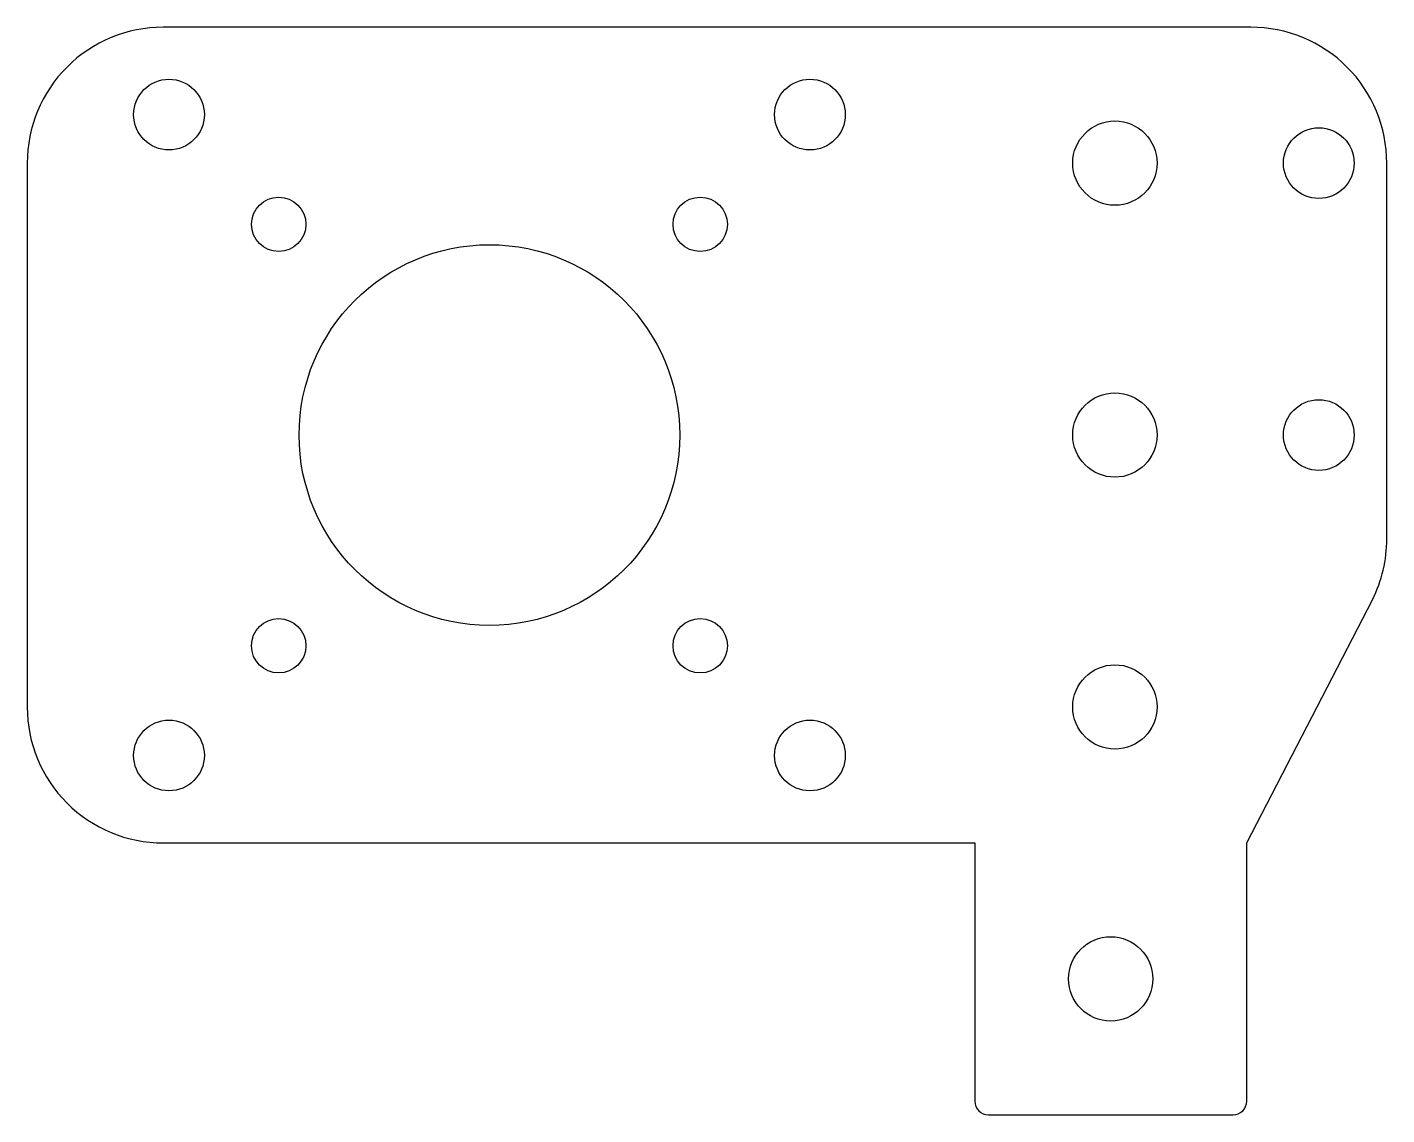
# Model space of a CAD drawing. Header units: millimetres. Extents: x -67.8 to 32.2, y -80.5 to -0.5.
import ezdxf

# ---------------------------------------------------------------- set-up
doc = ezdxf.new("R2010")
doc.units = ezdxf.units.MM
doc.layers.get('0').update_dxf_attribs({"linetype": 'CONTINUOUS'})

msp = doc.modelspace()

# ---------------------------------------------------------------- linework, layer by layer
msp.add_lwpolyline([(32.229, -10.511, 0.414214), (22.229, -0.511), (-57.771, -0.511, 0.414214), (-67.771, -10.511), (-67.771, -50.511, 0.414214), (-57.771, -60.511), (1.922, -60.511), (1.922, -79.511, 0.414214), (2.922, -80.511), (20.922, -80.511, 0.414214), (21.922, -79.511), (21.922, -60.511), (31.174, -42.622, 0.116434), (32.229, -38.15)], format="xyb", close=True)
for centre, radius in [((-57.341, -6.941), 2.6), ((-10.201, -6.941), 2.6), ((12.229, -10.511), 3.1), ((27.229, -10.511), 2.6), ((-49.271, -15.011), 2), ((-18.271, -15.011), 2), ((-33.771, -30.511), 14), ((12.229, -30.511), 3.1), ((27.229, -30.511), 2.6), ((-49.271, -46.011), 2), ((-18.271, -46.011), 2), ((12.229, -50.511), 3.1), ((-57.341, -54.081), 2.6), ((-10.201, -54.081), 2.6), ((11.922, -70.511), 3.1)]:
    msp.add_circle(centre, radius)

doc.saveas('drawing.dxf')
